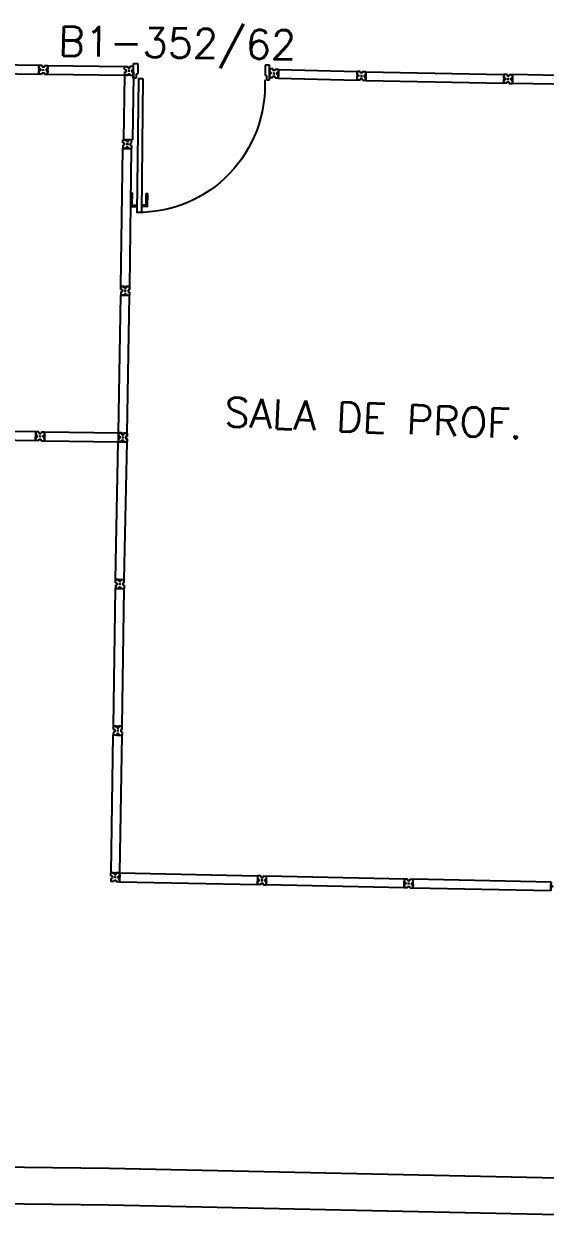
# Model space of a CAD drawing. Header units: millimetres. Extents: x 2958 to 3256, y 1036 to 1150.
# Drawn here: x 3118.87 to 3122.42, y 1124.07 to 1132.2 of the extents above; entities that cross this region are included whole.
import ezdxf

# ---------------------------------------------------------------- set-up
doc = ezdxf.new("R2010")
doc.units = ezdxf.units.MM
for name, color, linetype in [('BANC', 2, 'Continuous'), ('DIV', 2, 'Continuous'), ('TEXTO', 2, 'Continuous'), ('TEXTO-ENDEREÇO', 2, 'Continuous')]:
    doc.layers.add(name, color=color, linetype=linetype)
doc.styles.add('UNB-100', font='simplex.shx', dxfattribs={"height": 0.2})
doc.styles.add('UNB-100-1', font='simplex.shx', dxfattribs={"height": 0.2})

# ---------------------------------------------------------------- blocks, each defined once
blk = doc.blocks.new('DIVMT-SLC')
for p, q in [((-0.03, 0.03), (-0.03, 0.006)), ((-0.008, 0.03), (-0.03, 0.03)), ((-0.0185, 0.006), (-0.03, 0.006)), ((-0.0185, -0.006), (-0.0185, 0.006)), ((-0.008, 0.03), (-0.008, 0.02)), ((-0.008, 0.02), (0.008, 0.02)), ((-0.0051, 0), (0.0051, 0)), ((0.0051, 0), (-0.0051, 0)), ((-0.0051, 0), (0.0051, 0)), ((0, -0.0051), (0, 0.0051)), ((0, 0.0051), (0, -0.0051)), ((0.008, 0.03), (0.008, 0.02)), ((0.008, 0.03), (0.03, 0.03)), ((0.0205, 0.006), (0.03, 0.006)), ((0.0205, -0.006), (0.0205, 0.006)), ((0.0205, 0.006), (0.0205, -0.006)), ((0.0205, 0.006), (0.03, 0.006)), ((0.97, 0.03), (0.03, 0.03)), ((0.03, 0.006), (0.03, 0.03)), ((0.03, -0.03), (0.03, 0.03)), ((0.03, -0.005), (0.03, 0.005)), ((0.97, -0.03), (0.97, 0.03)), ((0.97, 0.03), (0.97, 0.009)), ((0.97, 0.009), (0.97, 0.027)), ((0.9795, 0.006), (0.97, 0.006)), ((0.97, -0.005), (0.97, 0.005)), ((0.9795, 0.006), (0.9795, -0.006)), ((1.0051, 0), (0.9949, 0)), ((1, 0.0051), (1, -0.0051)), ((-0.0185, -0.006), (-0.03, -0.006)), ((-0.03, -0.03), (-0.03, -0.006)), ((-0.008, -0.03), (-0.03, -0.03)), ((-0.008, -0.03), (-0.008, -0.02)), ((-0.008, -0.02), (0.008, -0.02)), ((0.008, -0.03), (0.008, -0.02)), ((0.008, -0.03), (0.03, -0.03)), ((0.0205, -0.006), (0.03, -0.006)), ((0.0205, -0.006), (0.03, -0.006)), ((0.03, -0.006), (0.03, -0.03)), ((0.97, -0.03), (0.03, -0.03)), ((0.9795, -0.006), (0.97, -0.006)), ((0.97, -0.009), (0.97, -0.027))]:
    blk.add_line(p, q)
blk = doc.blocks.new('PDV2E-SLC')
at = {"layer": 'DIV', "color": 1}
for p, q in [((0.0229, 0.9247), (0.0629, 0.9247)), ((0.0229, 0.9247), (0.0229, 0.8347)), ((0.0329, 0.9147), (0.0629, 0.9147)), ((0.0329, 0.9147), (0.0329, 0.8347)), ((0.1375, 0.9247), (0.0975, 0.9247)), ((0.1275, 0.9147), (0.0975, 0.9147)), ((0.1275, 0.9147), (0.1275, 0.8347)), ((0.1375, 0.9247), (0.1375, 0.8347)), ((0.0329, 0.8347), (0.023, 0.8347)), ((0.1275, 0.8347), (0.1374, 0.8347))]:
    blk.add_line(p, q, dxfattribs=at)
at = {"layer": 'DIV'}
for p, q in [((0.0654, 0.0505), (0.0654, 0.9647)), ((0.0954, 0.9647), (0.0654, 0.9647)), ((0.0954, 0.0505), (0.0954, 0.9647)), ((0.0494, 0.05), (0.0293, 0.05)), ((0.0293, 0.05), (0.0293, 0.0347)), ((0.0293, 0.035), (0.0293, -0.035)), ((0.0494, 0.0199), (0.0494, 0.05)), ((0.0494, 0.0199), (0.0593, 0.0199)), ((0.0593, -0.05), (0.0593, 0.0199)), ((0.0654, 0.0505), (0.0954, 0.0505)), ((0.9279, -0.05), (0.9279, 0.0199)), ((0.9378, 0.0199), (0.9279, 0.0199)), ((0.9378, 0.05), (0.9579, 0.05)), ((0.9378, 0.0199), (0.9378, 0.05)), ((0.9579, 0.05), (0.9579, 0.0347)), ((0.9579, 0.035), (0.9579, -0.035)), ((0.0293, -0.035), (0.0293, -0.05)), ((0.0293, -0.05), (0.0593, -0.05)), ((0.9579, -0.05), (0.9279, -0.05)), ((0.9579, -0.035), (0.9579, -0.05))]:
    blk.add_line(p, q, dxfattribs=at)
at = {"layer": 'DIV', "color": 1}
blk.add_arc((0.0622, 0.1001), 0.8651, 356.67855, 90, dxfattribs=at)
blk = doc.blocks.new('MDIVMT-SLC')
for p, q in [((-0.03, 0.03), (-0.03, 0.006)), ((-0.008, 0.03), (-0.03, 0.03)), ((-0.0185, 0.006), (-0.03, 0.006)), ((-0.0185, -0.006), (-0.0185, 0.006)), ((-0.008, 0.03), (-0.008, 0.02)), ((-0.008, 0.02), (0.008, 0.02)), ((-0.0051, 0), (0.0051, 0)), ((-0.0051, 0), (0.0051, 0)), ((0, -0.0051), (0, 0.0051)), ((0, -0.0051), (0, 0.0051)), ((0.008, 0.03), (0.008, 0.02)), ((0.008, 0.03), (0.03, 0.03)), ((0.0205, 0.006), (0.03, 0.006)), ((0.0205, -0.006), (0.0205, 0.006)), ((0.0205, 0.006), (0.03, 0.006)), ((0.0205, -0.006), (0.0205, 0.006)), ((0.03, 0.03), (0.03, -0.03)), ((0.03, 0.03), (0.47, 0.03)), ((0.03, 0.006), (0.03, 0.03)), ((0.03, 0.009), (0.03, 0.027)), ((0.03, 0.005), (0.03, -0.005)), ((0.47, 0.03), (0.47, -0.03)), ((0.4795, 0.006), (0.47, 0.006)), ((0.47, 0.005), (0.47, -0.005)), ((0.4795, -0.006), (0.4795, 0.006)), ((0.4949, 0), (0.5051, 0)), ((0.5051, 0), (0.4949, 0)), ((0.5, -0.0051), (0.5, 0.0051)), ((-0.0185, -0.006), (-0.03, -0.006)), ((-0.03, -0.03), (-0.03, -0.006)), ((-0.008, -0.03), (-0.03, -0.03)), ((-0.008, -0.03), (-0.008, -0.02)), ((-0.008, -0.02), (0.008, -0.02)), ((0.008, -0.03), (0.008, -0.02)), ((0.008, -0.03), (0.03, -0.03)), ((0.0205, -0.006), (0.03, -0.006)), ((0.0205, -0.006), (0.03, -0.006)), ((0.03, -0.006), (0.03, -0.03)), ((0.03, -0.03), (0.03, -0.009)), ((0.03, -0.009), (0.03, -0.027)), ((0.03, -0.03), (0.47, -0.03)), ((0.4795, -0.006), (0.47, -0.006))]:
    blk.add_line(p, q)
blk = doc.blocks.new('DIV-SLC')
for p, q in [((-0.0051, 0), (0.0051, 0)), ((0, -0.0051), (0, 0.0051)), ((0.0205, 0.006), (0.03, 0.006)), ((0.0205, -0.006), (0.0205, 0.006)), ((0.03, 0.03), (0.97, 0.03)), ((0.03, 0.03), (0.03, -0.03)), ((0.03, 0.009), (0.03, 0.027)), ((0.03, 0.005), (0.03, -0.005)), ((0.97, 0.03), (0.97, -0.03)), ((0.9795, 0.006), (0.97, 0.006)), ((0.97, 0.005), (0.97, -0.005)), ((0.9795, -0.006), (0.9795, 0.006)), ((1.0051, 0), (0.9949, 0)), ((0.9949, 0), (1.0051, 0)), ((1, -0.0051), (1, 0.0051)), ((0.0205, -0.006), (0.03, -0.006)), ((0.03, -0.03), (0.03, -0.009)), ((0.03, -0.009), (0.03, -0.027)), ((0.03, -0.03), (0.97, -0.03)), ((0.9795, -0.006), (0.97, -0.006))]:
    blk.add_line(p, q)
blk = doc.blocks.new('MTT-SLC')
for p, q in [((-0.008, 0.03), (-0.03, 0.03)), ((-0.03, 0.03), (-0.03, 0.006)), ((-0.0185, 0.006), (-0.03, 0.006)), ((-0.0185, -0.006), (-0.0185, 0.006)), ((-0.008, 0.03), (-0.008, 0.02)), ((-0.008, 0.02), (0.008, 0.02)), ((-0.0051, 0), (0.0051, 0)), ((0, -0.0051), (0, 0.0051)), ((0.008, 0.03), (0.03, 0.03)), ((0.008, 0.03), (0.008, 0.02)), ((0.0205, -0.006), (0.0205, 0.006)), ((0.0205, 0.006), (0.03, 0.006)), ((0.03, 0.006), (0.03, 0.03)), ((-0.03, -0.03), (-0.03, -0.006)), ((-0.0185, -0.006), (-0.03, -0.006)), ((-0.008, -0.03), (-0.03, -0.03)), ((-0.008, -0.02), (0.008, -0.02)), ((-0.008, -0.03), (-0.008, -0.02)), ((0.008, -0.03), (0.008, -0.02)), ((0.008, -0.03), (0.03, -0.03)), ((0.0205, -0.006), (0.03, -0.006)), ((0.03, -0.006), (0.03, -0.03))]:
    blk.add_line(p, q)

msp = doc.modelspace()

# ---------------------------------------------------------------- linework, layer by layer
at = {"layer": 'BANC'}
for p, q in [((3119.4534, 1124.3966), (3115.9353, 1124.4415)), ((3122.9732, 1124.3217), (3119.4555, 1124.3965)), ((3119.4502, 1124.1466), (3115.9321, 1124.1915)), ((3122.9679, 1124.0717), (3119.4502, 1124.1466))]:
    msp.add_line(p, q, dxfattribs=at)
at = {"layer": 'DIV'}
for p, q in [((3118.9748, 1131.9201), (3118.9744, 1131.8961)), ((3118.9859, 1131.896), (3118.9744, 1131.8961)), ((3118.9967, 1131.9198), (3118.9748, 1131.9201)), ((3118.9859, 1131.896), (3118.9857, 1131.884)), ((3118.9967, 1131.9198), (3118.9966, 1131.9098)), ((3118.9966, 1131.9098), (3119.0126, 1131.9096)), ((3118.9992, 1131.8898), (3119.0094, 1131.8896)), ((3118.9992, 1131.8898), (3119.0094, 1131.8896)), ((3119.0044, 1131.8948), (3119.0042, 1131.8846)), ((3119.0044, 1131.8948), (3119.0042, 1131.8846)), ((3119.0127, 1131.9196), (3119.0126, 1131.9096)), ((3119.0127, 1131.9196), (3119.0347, 1131.9192)), ((3119.0249, 1131.8954), (3119.0247, 1131.8834)), ((3119.0249, 1131.8954), (3119.0247, 1131.8834)), ((3119.0249, 1131.8954), (3119.0344, 1131.8952)), ((3119.0249, 1131.8954), (3119.0344, 1131.8952)), ((3119.0339, 1131.8593), (3119.0347, 1131.9192)), ((3119.0342, 1131.8842), (3119.0344, 1131.8942)), ((3119.0347, 1131.9192), (3119.0344, 1131.8982)), ((3119.0344, 1131.8952), (3119.0347, 1131.9192)), ((3119.0344, 1131.8982), (3119.0347, 1131.9162)), ((3119.0347, 1131.9192), (3119.559, 1131.9126)), ((3119.6177, 1131.8517), (3119.6189, 1131.9117)), ((3120.546, 1131.8358), (3120.5471, 1131.8957)), ((3120.5467, 1131.8717), (3120.5471, 1131.8957)), ((3120.5471, 1131.8957), (3120.5467, 1131.8747)), ((3120.5467, 1131.8747), (3120.5471, 1131.8927)), ((3120.5691, 1131.8953), (3120.5471, 1131.8957)), ((3120.5691, 1131.8953), (3120.5689, 1131.8853)), ((3120.5851, 1131.895), (3120.5849, 1131.885)), ((3120.5851, 1131.895), (3120.6071, 1131.8946)), ((3120.6071, 1131.8929), (3120.6059, 1131.8329)), ((3120.6071, 1131.8946), (3120.6066, 1131.8706)), ((3120.6067, 1131.8719), (3120.607, 1131.8899)), ((3120.6071, 1131.8929), (3121.1428, 1131.8791)), ((3118.9739, 1131.8601), (3118.9742, 1131.8841)), ((3118.9959, 1131.8598), (3118.9739, 1131.8601)), ((3118.9857, 1131.884), (3118.9742, 1131.8841)), ((3118.9959, 1131.8598), (3118.996, 1131.8698)), ((3118.996, 1131.8698), (3119.012, 1131.8696)), ((3119.0119, 1131.8596), (3119.012, 1131.8696)), ((3119.0119, 1131.8596), (3119.0339, 1131.8593)), ((3119.0247, 1131.8834), (3119.0342, 1131.8832)), ((3119.0247, 1131.8834), (3119.0342, 1131.8832)), ((3119.0342, 1131.8832), (3119.0339, 1131.8593)), ((3119.0342, 1131.8802), (3119.0339, 1131.8623)), ((3119.0339, 1131.8593), (3119.5581, 1131.8526)), ((3119.5934, 1131.8822), (3119.5832, 1131.8824)), ((3119.5832, 1131.8824), (3119.5934, 1131.8822)), ((3119.5884, 1131.8874), (3119.5882, 1131.8772)), ((3119.6089, 1131.8879), (3119.6087, 1131.8759)), ((3119.6087, 1131.8759), (3119.6182, 1131.8757)), ((3119.6089, 1131.8879), (3119.6184, 1131.8877)), ((3119.6182, 1131.8767), (3119.6184, 1131.8867)), ((3120.5464, 1131.8598), (3120.546, 1131.8358)), ((3120.5464, 1131.8568), (3120.546, 1131.8388)), ((3120.5679, 1131.8353), (3120.546, 1131.8358)), ((3120.5464, 1131.8608), (3120.5466, 1131.8707)), ((3120.5559, 1131.8596), (3120.5464, 1131.8598)), ((3120.5559, 1131.8596), (3120.5464, 1131.8598)), ((3120.5562, 1131.8716), (3120.5467, 1131.8717)), ((3120.5562, 1131.8716), (3120.5467, 1131.8717)), ((3120.5562, 1131.8716), (3120.5559, 1131.8596)), ((3120.5562, 1131.8716), (3120.5559, 1131.8596)), ((3120.5679, 1131.8353), (3120.5681, 1131.8453)), ((3120.5841, 1131.845), (3120.5681, 1131.8453)), ((3120.5849, 1131.885), (3120.5689, 1131.8853)), ((3120.5816, 1131.8651), (3120.5714, 1131.8653)), ((3120.5816, 1131.8651), (3120.5714, 1131.8653)), ((3120.5714, 1131.8636), (3120.5816, 1131.8634)), ((3120.5766, 1131.8703), (3120.5764, 1131.8601)), ((3120.5766, 1131.8703), (3120.5764, 1131.8601)), ((3120.5764, 1131.8584), (3120.5766, 1131.8686)), ((3120.5839, 1131.835), (3120.5841, 1131.845)), ((3120.5839, 1131.835), (3120.6059, 1131.8346)), ((3120.5952, 1131.8708), (3120.5949, 1131.8588)), ((3120.5949, 1131.8588), (3120.6064, 1131.8586)), ((3120.5952, 1131.8708), (3120.6066, 1131.8706)), ((3120.5969, 1131.8571), (3120.5971, 1131.8691)), ((3120.5969, 1131.8571), (3120.6064, 1131.8569)), ((3120.5971, 1131.8691), (3120.6066, 1131.8689)), ((3120.6059, 1131.8346), (3120.6064, 1131.8586)), ((3120.6059, 1131.8329), (3120.6063, 1131.8539)), ((3120.6059, 1131.8329), (3121.1417, 1131.8192)), ((3120.6063, 1131.8539), (3120.606, 1131.8359)), ((3120.6066, 1131.8679), (3120.6064, 1131.8579)), ((3121.1428, 1131.8791), (3121.1417, 1131.8192)), ((3121.1421, 1131.8431), (3121.1417, 1131.8192)), ((3121.1637, 1131.8187), (3121.1417, 1131.8192)), ((3121.1516, 1131.843), (3121.1421, 1131.8431)), ((3121.1516, 1131.843), (3121.1421, 1131.8431)), ((3121.1424, 1131.8541), (3121.1422, 1131.8441)), ((3121.1424, 1131.8551), (3121.1428, 1131.8791)), ((3121.1519, 1131.855), (3121.1424, 1131.8551)), ((3121.1519, 1131.855), (3121.1424, 1131.8551)), ((3121.1648, 1131.8787), (3121.1428, 1131.8791)), ((3121.1516, 1131.843), (3121.1519, 1131.855)), ((3121.1519, 1131.855), (3121.1516, 1131.843)), ((3121.1637, 1131.8187), (3121.1639, 1131.8287)), ((3121.1799, 1131.8284), (3121.1639, 1131.8287)), ((3121.1648, 1131.8787), (3121.1646, 1131.8687)), ((3121.1806, 1131.8684), (3121.1646, 1131.8687)), ((3121.1773, 1131.8485), (3121.1671, 1131.8487)), ((3121.1671, 1131.8487), (3121.1773, 1131.8485)), ((3121.1773, 1131.8485), (3121.1671, 1131.8487)), ((3121.1721, 1131.8435), (3121.1723, 1131.8537)), ((3121.1723, 1131.8537), (3121.1721, 1131.8435)), ((3121.1797, 1131.8184), (3121.1799, 1131.8284)), ((3121.1797, 1131.8184), (3121.2017, 1131.818)), ((3121.1808, 1131.8784), (3121.1806, 1131.8684)), ((3121.1808, 1131.8784), (3121.2028, 1131.878)), ((3121.1909, 1131.8542), (3121.1906, 1131.8422)), ((3121.1906, 1131.8422), (3121.2021, 1131.842)), ((3121.1909, 1131.8542), (3121.2024, 1131.854)), ((3121.2017, 1131.818), (3121.2021, 1131.842)), ((3121.2028, 1131.878), (3121.2024, 1131.854)), ((3118.9521, 1129.3605), (3118.9525, 1129.3845)), ((3118.964, 1129.3844), (3118.9525, 1129.3845)), ((3118.9529, 1129.4205), (3118.9526, 1129.3965)), ((3118.9641, 1129.3964), (3118.9526, 1129.3965)), ((3118.9749, 1129.4202), (3118.9529, 1129.4205)), ((3118.964, 1129.3844), (3118.9641, 1129.3964)), ((3118.9741, 1129.3602), (3118.9743, 1129.3702)), ((3118.9743, 1129.3702), (3118.9903, 1129.37)), ((3118.9749, 1129.4202), (3118.9748, 1129.4102)), ((3118.9748, 1129.4102), (3118.9908, 1129.41)), ((3118.9774, 1129.3902), (3118.9876, 1129.39)), ((3118.9774, 1129.3902), (3118.9876, 1129.39)), ((3118.9825, 1129.385), (3118.9826, 1129.3952)), ((3118.9825, 1129.385), (3118.9826, 1129.3952)), ((3118.9901, 1129.36), (3118.9903, 1129.37)), ((3118.9909, 1129.42), (3118.9908, 1129.41)), ((3118.9909, 1129.42), (3119.0129, 1129.4197)), ((3119.003, 1129.3838), (3119.0031, 1129.3958)), ((3119.003, 1129.3838), (3119.0031, 1129.3958)), ((3119.003, 1129.3838), (3119.0125, 1129.3837)), ((3119.003, 1129.3838), (3119.0125, 1129.3837)), ((3119.0031, 1129.3958), (3119.0126, 1129.3957)), ((3119.0031, 1129.3958), (3119.0126, 1129.3957)), ((3119.0129, 1129.4197), (3119.0121, 1129.3597)), ((3119.0125, 1129.3837), (3119.0121, 1129.3597)), ((3119.0121, 1129.3597), (3119.0124, 1129.3807)), ((3119.0124, 1129.3807), (3119.0122, 1129.3627)), ((3119.0126, 1129.3947), (3119.0125, 1129.3847)), ((3119.0126, 1129.3957), (3119.0129, 1129.4197)), ((3119.0127, 1129.3987), (3119.0129, 1129.4167)), ((3119.0129, 1129.4197), (3119.5159, 1129.4131)), ((3119.5159, 1129.4131), (3119.5151, 1129.3531)), ((3119.5156, 1129.3881), (3119.5154, 1129.3781)), ((3119.5249, 1129.3769), (3119.5154, 1129.3771)), ((3119.5251, 1129.3889), (3119.5156, 1129.3891)), ((3119.5249, 1129.3769), (3119.5251, 1129.3889)), ((3119.5404, 1129.3827), (3119.5506, 1129.3826)), ((3119.5506, 1129.3826), (3119.5404, 1129.3827)), ((3119.5454, 1129.3776), (3119.5456, 1129.3878)), ((3118.9741, 1129.3602), (3118.9521, 1129.3605)), ((3118.9901, 1129.36), (3119.0121, 1129.3597)), ((3119.0121, 1129.3597), (3119.5151, 1129.3531))]:
    msp.add_line(p, q, dxfattribs=at)

# ---------------------------------------------------------------- block references
at = {"layer": 'DIV', "xscale": -1}
for name, p, rotation in [('DIVMT-SLC', (3118.0044, 1131.9025), 179.1702060167558), ('PDV2E-SLC', (3119.5885, 1131.8823), 179.3351124841402), ('DIVMT-SLC', (3122.172, 1131.8273), 178.912297789404)]:
    msp.add_blockref(name, p, dxfattribs=dict(at, rotation=rotation))
at = {"layer": 'DIV'}
for name, p, rotation in [('MDIVMT-SLC', (3119.5885, 1131.8823), 269.1020928474737), ('DIVMT-SLC', (3122.172, 1131.8273), 178.9122977894054), ('DIVMT-SLC', (3119.5763, 1131.3824), 269.2348402548708), ('DIVMT-SLC', (3119.5629, 1130.3825), 269.0063625585698), ('DIVMT-SLC', (3117.9826, 1129.4026), 359.2825813720499), ('DIVMT-SLC', (3119.5456, 1129.3827), 268.8627892522242), ('MTT-SLC', (3119.5455, 1129.3827), 178.4895130441301), ('DIVMT-SLC', (3119.5257, 1128.3829), 269.1971622072932), ('DIVMT-SLC', (3119.5117, 1127.383), 269.096855774874), ('MTT-SLC', (3119.4947, 1126.3831), 269.096855774874), ('DIV-SLC', (3119.4947, 1126.3831), 358.7977071593901), ('DIVMT-SLC', (3120.4945, 1126.3618), 358.7435194694657), ('DIVMT-SLC', (3121.4942, 1126.3399), 358.789843884228)]:
    msp.add_blockref(name, p, dxfattribs=dict(at, rotation=rotation))

# ---------------------------------------------------------------- texts
at = {"layer": 'TEXTO', "style": 'UNB-100'}
msp.add_text('SALA DE PROF.', height=0.2, rotation=357.65207, dxfattribs=at).set_placement((3120.2361, 1129.4567))
at = {"layer": 'TEXTO-ENDEREÇO', "style": 'UNB-100-1'}
msp.add_text('B1-352/62', height=0.2, rotation=359.07102, dxfattribs=at).set_placement((3119.1056, 1131.9855))

doc.saveas('drawing.dxf')
